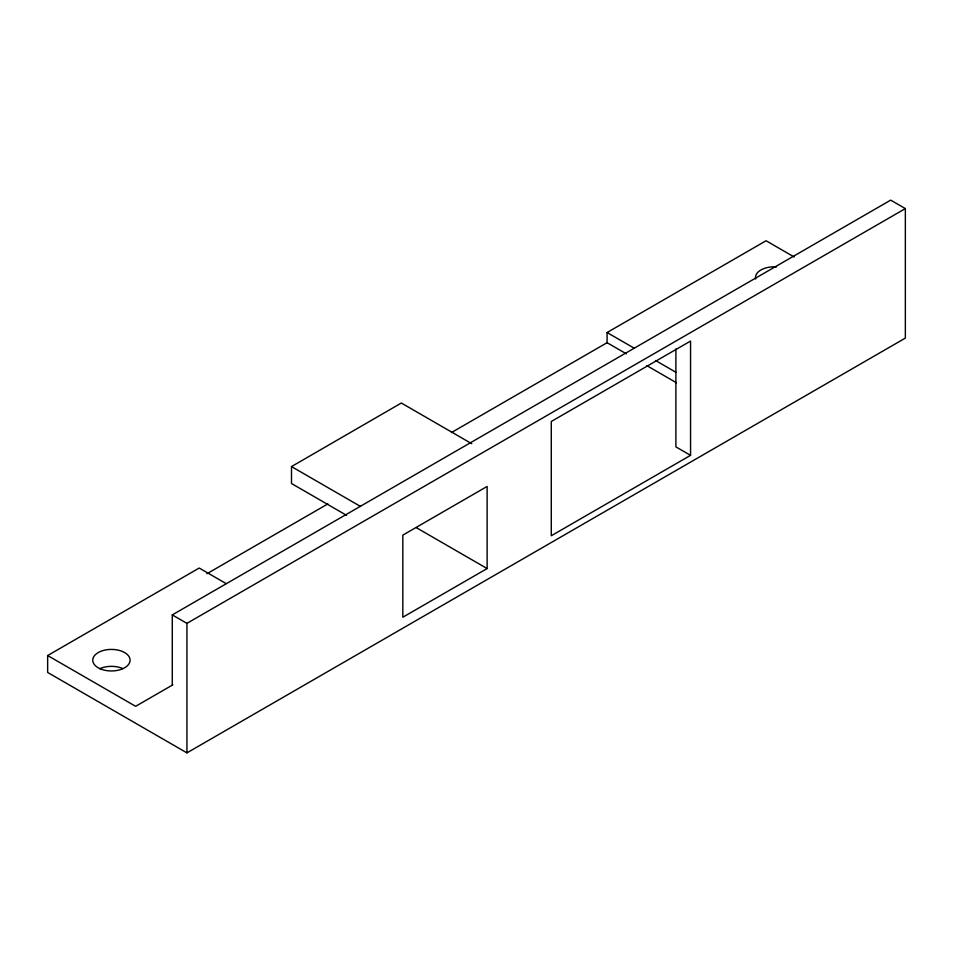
<?xml version="1.0" encoding="UTF-8"?>
<svg xmlns="http://www.w3.org/2000/svg" width="953" height="953" viewBox="0 0 953 953"><rect width="100%" height="100%" fill="white"/><g stroke="black" fill="none" stroke-linecap="round" stroke-linejoin="round"><path stroke-width="1.43" d="M225.968 583.498L199.201 568.036L47.65 655.533L47.65 672.461L186.931 752.87L905.35 338.101L905.35 208.588L890.686 200.13L172.279 614.899L172.279 685.159M346.558 515.335L291.499 483.505L291.499 466.577L401.332 403.024L471.759 443.705M626.359 353.825L607.085 342.699L607.085 332.537L766.069 240.752L794.111 256.953M206.92 573.742L327.868 503.911M451.4 432.591L607.085 342.699M172.279 614.899L186.931 623.357L905.35 208.588M172.862 684.814L135.624 706.316L47.65 655.533M487.126 568.56L402.821 617.222L402.821 535.121L487.126 486.447L487.126 568.56L416.294 527.64M690.556 455.343L551.275 535.753L551.275 421.476L690.556 341.067L690.556 455.343L675.891 446.874L675.891 348.929M607.085 332.537L633.864 348M655.533 360.508L675.939 372.289M646.92 365.69L676.463 382.761M291.499 466.577L360.544 506.472M186.931 623.357L186.931 752.87M100.065 668.565A18.667 10.769 0 0 1 122.782 668.565M755.634 278.991A18.667 10.769 0 0 1 776.564 266.9M100.065 668.732A18.667 10.769 0 0 0 129.93 661.596A18.667 10.769 0 0 0 104.282 650.232A18.667 10.769 0 0 0 100.065 668.732"/></g></svg>
